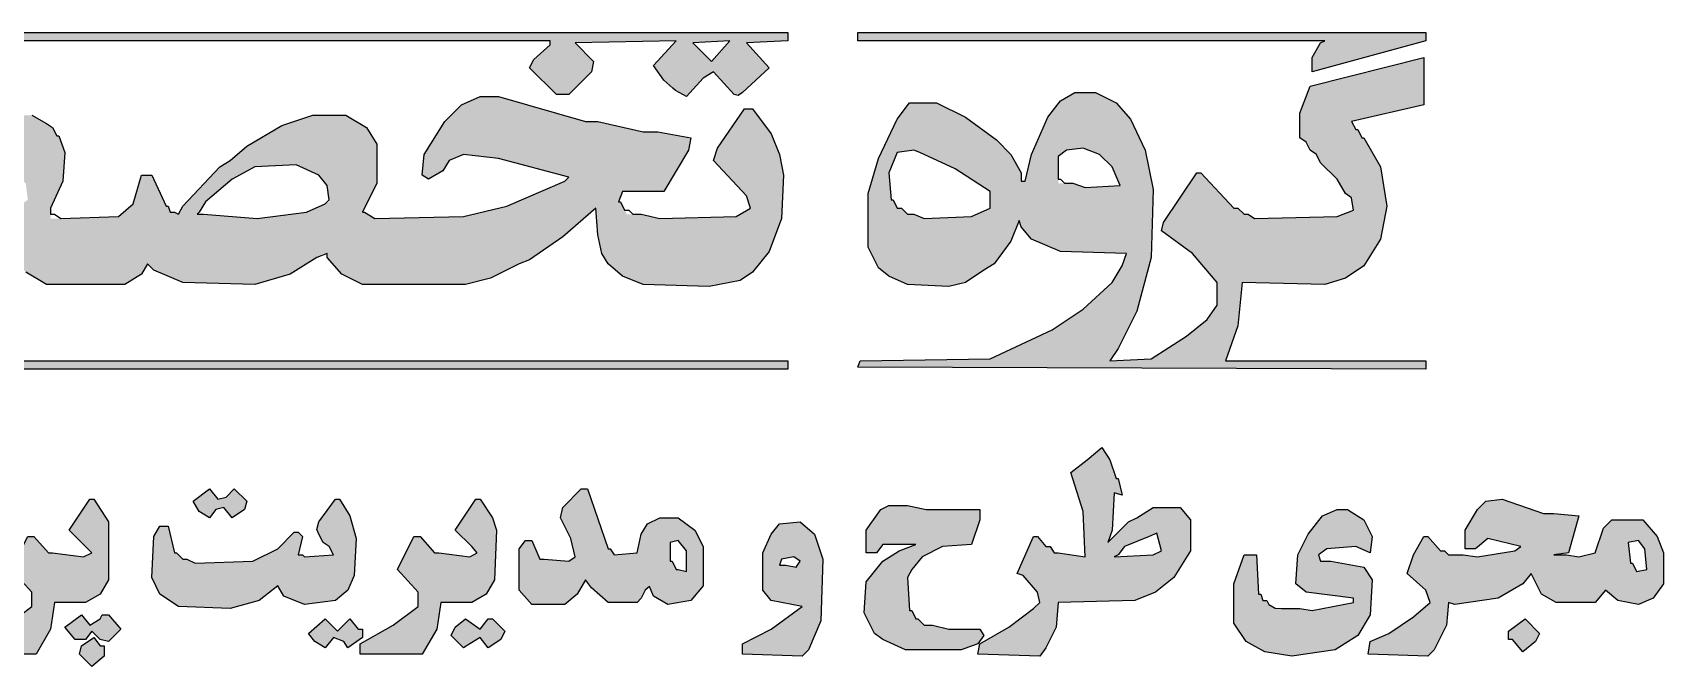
# Model space of a CAD drawing. Header units: inches. Extents: x 212980 to 238967, y -33384 to 2238.
# Drawn here: x 232409 to 232631.4, y -19341.2 to -19254.7 of the extents above; entities that cross this region are included whole.
import ezdxf

# ---------------------------------------------------------------- set-up
doc = ezdxf.new("R2010")
doc.units = ezdxf.units.IN
doc.header["$LTSCALE"] = 15
doc.header["$MEASUREMENT"] = 0
doc.layers.add('R2V', color=7, linetype='Continuous')

# ---------------------------------------------------------------- blocks, each defined once
blk = doc.blocks.new('logo NGL-3200')
at = {"linetype": 'Continuous'}
h = blk.add_hatch(color=253, dxfattribs=at)
h.dxf.hatch_style = 1
h.paths.add_polyline_path([(2.319767, -5.450581), (2.273256, -5.491279), (2.261628, -5.514535), (2.337209, -5.590116), (2.372093, -5.590116), (2.436046, -5.526163), (2.44186, -5.497093), (2.389535, -5.444767), (2.674418, -5.438953), (2.610465, -5.508721), (2.639535, -5.549419), (2.665096, -5.571734), (2.67214, -5.578488), (2.703488, -5.59593), (2.75, -5.543605), (2.77907, -5.526163), (2.837209, -5.590116), (2.848837, -5.593023), (2.860465, -5.584302), (2.936046, -5.514535), (2.872093, -5.444767), (2.988372, -5.438953), (2.988372, -5.415698), (-0.47093, -5.415698), (-0.47093, -5.438953), (2.319767, -5.438953)])
h.paths.add_polyline_path([(2.72093, -5.444767), (2.825581, -5.438953), (2.773256, -5.497093)], flags=16)
h = blk.add_hatch(color=253, dxfattribs=at)
h.dxf.hatch_style = 1
h.paths.add_polyline_path([(3.186046, -5.415698), (3.186046, -5.438953), (4.5, -5.438953), (4.488372, -5.444767), (4.465116, -5.485465), (4.465116, -5.526163), (4.784883, -5.438953), (4.784883, -5.415698)])
h = blk.add_hatch(color=253, dxfattribs=at)
h.dxf.hatch_style = 1
h.paths.add_polyline_path([(4.534883, -5.93314), (4.302325, -5.938953), (4.284883, -5.927326), (4.273256, -5.927326), (4.255814, -5.909884), (4.244186, -5.909884), (4.151163, -5.811047), (4.139535, -5.811047), (4.046511, -5.950581), (4.040697, -5.973837), (4.127907, -6.037791), (4.197674, -6.119186), (4.197674, -6.18314), (4.168604, -6.223837), (4.110465, -6.270349), (4.011628, -6.334302), (3.895349, -6.340116), (3.918604, -6.305233), (3.97093, -6.200581), (4.011628, -6.049419), (4.017442, -5.857558), (3.994186, -5.747093), (3.953488, -5.659884), (3.91279, -5.613372), (3.854651, -5.584302), (3.796511, -5.584302), (3.755814, -5.607558), (3.72093, -5.65407), (3.674418, -5.758721), (3.656977, -5.834302), (3.645349, -5.834302), (3.645349, -5.811047), (3.616279, -5.758721), (3.575581, -5.718023), (3.488372, -5.65407), (3.406977, -5.613372), (3.331395, -5.613372), (3.296511, -5.659884), (3.244186, -5.770349), (3.215116, -5.869186), (3.215116, -6.020349), (3.244186, -6.078488), (3.273256, -6.101744), (3.325581, -6.125), (3.44186, -6.130814), (3.488372, -6.119186), (3.540697, -6.084302), (3.569767, -6.06686), (3.616279, -6.002907), (3.639535, -5.944767), (3.645349, -5.962209), (3.674418, -5.997093), (3.755814, -6.031977), (3.94186, -6.037791), (3.930232, -6.072674), (3.901163, -6.119186), (3.819767, -6.194767), (3.732558, -6.252907), (3.558139, -6.334302), (3.19186, -6.340116), (3.186046, -6.357558), (4.784883, -6.363372), (4.784883, -6.340116), (4.22093, -6.340116), (4.255814, -6.241279), (4.267442, -6.119186), (4.5, -6.125), (4.558139, -6.107558), (4.610465, -6.072674), (4.656977, -5.997093), (4.674418, -5.90407), (4.656977, -5.793605), (4.610465, -5.712209), (4.604651, -5.712209), (4.593023, -5.688953), (4.587209, -5.688953), (4.575581, -5.665698), (4.77907, -5.619186), (4.77907, -5.485465), (4.459302, -5.56686), (4.430232, -5.642442), (4.430232, -5.712209), (4.447674, -5.723837), (4.459302, -5.747093), (4.476744, -5.758721), (4.488372, -5.781977), (4.534883, -5.828488), (4.558139, -5.869186), (4.575581, -5.880814), (4.581395, -5.915698)])
h.paths.add_polyline_path([(3.924418, -5.84593), (3.825581, -5.851744), (3.790697, -5.840116), (3.75, -5.840116), (3.75, -5.764535), (3.773256, -5.747093), (3.819767, -5.741279), (3.866279, -5.758721), (3.901163, -5.793605)], flags=16)
h.paths.add_polyline_path([(3.558139, -5.909884), (3.505814, -5.93314), (3.372093, -5.938953), (3.343023, -5.927326), (3.325581, -5.927326), (3.308139, -5.909884), (3.296511, -5.909884), (3.284883, -5.886628), (3.27907, -5.886628), (3.273256, -5.811047), (3.296511, -5.752907), (3.347043, -5.746591), (3.459302, -5.799419), (3.558139, -5.863372)], flags=16)
h = blk.add_hatch(color=253, dxfattribs=at)
h.dxf.hatch_style = 1
h.paths.add_polyline_path([(2.418604, -5.665698), (2.174418, -5.59593), (2.122093, -5.59593), (2.069767, -5.619186), (2.023256, -5.665698), (1.965116, -5.758721), (1.959302, -5.81686), (1.976744, -5.828488), (2.017442, -5.805233), (2.034883, -5.776163), (2.075581, -5.758721), (2.174418, -5.770349), (2.372093, -5.822674), (2.360465, -5.834302), (2.197674, -5.90407), (2.075581, -5.93314), (1.825581, -5.938953), (1.796511, -5.921512), (1.790697, -5.921512), (1.831395, -5.840116), (1.831395, -5.729651), (1.802325, -5.68314), (1.744186, -5.648256), (1.651163, -5.648256), (1.563953, -5.677326), (1.465116, -5.735465), (1.418604, -5.776163), (1.389535, -5.793605), (1.284883, -5.90407), (1.273256, -5.927326), (1.261628, -5.921512), (1.25, -5.921512), (1.244186, -5.90407), (1.238372, -5.90407), (1.197674, -5.81686), (1.168604, -5.81686), (1.145349, -5.898256), (1.104651, -5.93314), (0.91279, -5.939991), (0.91279, -5.909884), (0.947674, -5.834302), (0.953488, -5.752907), (0.936046, -5.706395), (0.930232, -5.706395), (0.918604, -5.68314), (0.901163, -5.671512), (0.860465, -5.648256), (0.767442, -5.648256), (0.69186, -5.671512), (0.598837, -5.723837), (0.534883, -5.776163), (0.511628, -5.787791), (0.406977, -5.898256), (0.389535, -5.927326), (0.377907, -5.921512), (0.366279, -5.921512), (0.354651, -5.898256), (0.348837, -5.898256), (0.331395, -5.84593), (0.308139, -5.811047), (0.290697, -5.811047), (0.255814, -5.90407), (0.215116, -5.93314), (-0.127907, -5.938953), (-0.186047, -5.950581), (-0.267442, -5.979651), (-0.33721, -6.020349), (-0.354651, -6.043605), (-0.377907, -6.055233), (-0.406977, -6.090116), (-0.447675, -6.15407), (-0.453489, -6.223837), (-0.436047, -6.252907), (-0.383721, -6.281977), (0.017442, -6.287791), (0.017442, -6.18314), (-0.284884, -6.18314), (-0.33721, -6.171512), (-0.354651, -6.171512), (-0.366279, -6.148256), (-0.325582, -6.130814), (0.238372, -6.125), (0.27907, -6.09593), (0.302019, -6.05768), (0.319767, -6.084302), (0.401163, -6.119186), (0.604651, -6.125), (0.686046, -6.101744), (0.767442, -6.061047), (0.784883, -6.043605), (0.808139, -6.037791), (0.808139, -6.049419), (0.843023, -6.090116), (0.901163, -6.125), (1.122093, -6.125), (1.168604, -6.09593), (1.186046, -6.06686), (1.203488, -6.084302), (1.284883, -6.119186), (1.488372, -6.125), (1.587209, -6.09593), (1.681685, -6.037791), (1.684323, -6.040806), (1.69186, -6.037791), (1.69186, -6.049419), (1.732558, -6.09593), (1.790697, -6.125), (2.081395, -6.125), (2.151163, -6.107558), (2.232558, -6.06686), (2.261628, -6.055233), (2.354651, -5.991279), (2.447674, -5.909884), (2.453488, -5.985465), (2.465116, -6.037791), (2.482558, -6.06686), (2.523256, -6.101744), (2.581395, -6.125), (2.767442, -6.130814), (2.854651, -6.113372), (2.889535, -6.090116), (2.936046, -6.031977), (2.97093, -5.938953), (2.976744, -5.81686), (2.965116, -5.758721), (2.94186, -5.700581), (2.889535, -5.630814), (2.866279, -5.630814), (2.790697, -5.741279), (2.77907, -5.776163), (2.872093, -5.875), (2.883721, -5.909884), (2.843023, -5.93314), (2.627907, -5.938953), (2.575581, -5.927326), (2.534884, -5.927326), (2.517442, -5.892442), (2.511628, -5.892442), (2.523256, -5.863372), (2.639535, -5.863372), (2.709302, -5.747093), (2.715116, -5.712209), (2.622093, -5.694767), (2.581395, -5.694767), (2.453488, -5.665698)])
h.paths.add_polyline_path([(1.69186, -5.84593), (1.698542, -5.892702), (1.633721, -5.921512), (1.494186, -5.938953), (1.343023, -5.927326), (1.325581, -5.927326), (1.331395, -5.921512), (1.348837, -5.892442), (1.424418, -5.828488), (1.488372, -5.793605), (1.604651, -5.787791), (1.668604, -5.81686)], flags=16)
h.paths.add_polyline_path([(0.848837, -5.886628), (0.808139, -5.915698), (0.651163, -5.938953), (0.494186, -5.927326), (0.482558, -5.927326), (0.488372, -5.909884), (0.575581, -5.828488), (0.645349, -5.793605), (0.755814, -5.787791), (0.790697, -5.799419), (0.843023, -5.840116)], flags=16)
h = blk.add_hatch(color=253, dxfattribs=at)
h.dxf.hatch_style = 1
h.paths.add_polyline_path([(-0.465117, -6.340116), (-0.465117, -6.34593), (-0.47093, -6.34593), (-0.47093, -6.363372), (2.988372, -6.363372), (2.988372, -6.340116)])
h = blk.add_hatch(color=253, dxfattribs=at)
h.dxf.hatch_style = 1
h.paths.add_polyline_path([(3.697674, -7.171512), (3.715116, -7.148256), (3.744186, -7.090116), (3.75, -7.020349), (3.965116, -7.014535), (4.023256, -6.991279), (4.075581, -6.950581), (4.122093, -6.875), (4.122093, -6.787791), (4.093023, -6.752907), (4.017442, -6.752907), (3.97093, -6.781977), (3.947674, -6.793605), (3.889535, -6.851744), (3.901163, -6.81686), (3.906977, -6.712209), (3.930232, -6.718023), (3.918604, -6.671512), (3.91279, -6.671512), (3.895349, -6.619186), (3.872093, -6.584302), (3.831395, -6.619186), (3.784883, -6.65407), (3.819767, -6.764535), (3.825581, -6.892442), (3.75, -6.880814), (3.738372, -6.880814), (3.726744, -6.863372), (3.715116, -6.863372), (3.69186, -6.834302), (3.680232, -6.834302), (3.633721, -6.938953), (3.651163, -6.944767), (3.69186, -6.991279), (3.697674, -7.020349), (3.680232, -7.037791), (3.610465, -7.090116), (3.52907, -7.136628), (3.523256, -7.165698)])
h.paths.add_polyline_path([(3.906977, -6.892442), (3.918604, -6.886628), (3.936046, -6.863372), (4.005814, -6.834302), (4.027654, -6.825607), (4.040697, -6.875), (4.017442, -6.886628)], flags=16)
h = blk.add_hatch(color=253, dxfattribs=at)
h.dxf.hatch_style = 1
h.paths.add_polyline_path([(1.313953, -6.735465), (1.331395, -6.764535), (1.360465, -6.781977), (1.391973, -6.739966), (1.360465, -6.700581)])
h = blk.add_hatch(color=253, dxfattribs=at)
h.dxf.hatch_style = 1
h.paths.add_polyline_path([(1.459302, -6.758721), (1.465116, -6.735465), (1.430232, -6.700581), (1.406977, -6.723837), (1.383721, -6.729651), (1.360465, -6.700581), (1.313953, -6.735465), (1.331395, -6.764535), (1.360465, -6.781977), (1.377907, -6.758721), (1.401163, -6.752907), (1.424418, -6.781977)])
h = blk.add_hatch(color=253, dxfattribs=at)
h.dxf.hatch_style = 1
h.paths.add_polyline_path([(2.418604, -6.956395), (2.436046, -6.979651), (2.482558, -7.020349), (2.563953, -7.020349), (2.575581, -7.008721), (2.587209, -6.985465), (2.598837, -6.975527), (2.610465, -7.002907), (2.651163, -7.026163), (2.715116, -7.014535), (2.75, -6.973837), (2.75, -6.863372), (2.726744, -6.81686), (2.680232, -6.781977), (2.627907, -6.781977), (2.593023, -6.799419), (2.575581, -6.828488), (2.563953, -6.880814), (2.5, -6.886628), (2.488372, -6.869186), (2.482558, -6.869186), (2.424418, -6.700581), (2.406977, -6.700581), (2.354651, -6.752907), (2.348837, -6.781977), (2.377907, -6.840116), (2.389535, -6.892442), (2.372093, -6.90407), (2.302325, -6.898256), (2.290697, -6.898256), (2.267442, -6.84593), (2.25, -6.84593), (2.232558, -6.869186), (2.232558, -6.985465), (2.267442, -7.026163), (2.360465, -7.026163), (2.395349, -6.997093)])
h.paths.add_polyline_path([(2.656977, -6.90407), (2.656977, -6.851744), (2.680232, -6.84593), (2.703488, -6.875), (2.703488, -6.93314), (2.680232, -6.927326), (2.674418, -6.927326), (2.66279, -6.90407)], flags=16)
h = blk.add_hatch(color=253, dxfattribs=at)
h.dxf.hatch_style = 1
h.paths.add_polyline_path([(0.918604, -6.880814), (0.906977, -6.880814), (0.866279, -6.834302), (0.848837, -6.834302), (0.802325, -6.927326), (0.860465, -6.991279), (0.860465, -7.031977), (0.790697, -7.084302), (0.697674, -7.136628), (0.697674, -7.165698), (0.872093, -7.165698), (0.91279, -7.09593), (0.924418, -7.020349), (1.011628, -7.020349), (1.052325, -6.997093), (1.075581, -6.956395), (1.075581, -6.793605), (1.034883, -6.729651), (1.023256, -6.729651), (0.965116, -6.81686), (1.011628, -6.863372), (1.028969, -6.880402), (1.005814, -6.892442)])
h = blk.add_hatch(color=253, dxfattribs=at)
h.dxf.hatch_style = 1
h.paths.add_polyline_path([(1.296511, -6.898256), (1.284883, -6.898256), (1.267442, -6.880814), (1.261628, -6.880814), (1.244186, -6.805233), (1.22093, -6.805233), (1.203488, -6.834302), (1.197674, -6.950581), (1.22093, -6.997093), (1.273256, -7.031977), (1.418604, -7.037791), (1.5, -7.014535), (1.552325, -6.973837), (1.569767, -7.002907), (1.627907, -7.026163), (1.715116, -7.014535), (1.75, -6.985465), (1.767442, -6.944767), (1.773256, -6.840116), (1.755814, -6.776163), (1.726744, -6.729651), (1.715116, -6.729651), (1.668604, -6.793605), (1.662791, -6.814642), (1.668604, -6.828488), (1.680232, -6.851744), (1.697674, -6.863372), (1.709302, -6.886628), (1.627907, -6.892442), (1.622093, -6.886628), (1.610465, -6.886628), (1.622093, -6.834302), (1.610465, -6.822674), (1.598837, -6.822674), (1.552325, -6.869186), (1.482558, -6.90407), (1.319767, -6.909884)])
h = blk.add_hatch(color=253, dxfattribs=at)
h.dxf.hatch_style = 1
h.paths.add_polyline_path([(2, -7.09593), (2.011628, -7.020349), (2.098837, -7.020349), (2.139535, -6.997093), (2.16279, -6.956395), (2.168604, -6.81686), (2.156977, -6.781977), (2.122093, -6.729651), (2.110465, -6.729651), (2.052325, -6.81686), (2.098837, -6.863372), (2.114383, -6.880702), (2.093023, -6.892442), (2.005814, -6.880814), (1.994186, -6.880814), (1.953488, -6.834302), (1.936046, -6.834302), (1.889535, -6.927326), (1.947674, -6.991279), (1.947674, -7.031977), (1.877907, -7.084302), (1.784883, -7.136628), (1.784883, -7.165698), (1.959302, -7.165698)])
h = blk.add_hatch(color=253, dxfattribs=at)
h.dxf.hatch_style = 1
h.paths.add_polyline_path([(3.348837, -7.06686), (3.337209, -7.043605), (3.331395, -7.043605), (3.325581, -6.950581), (3.337209, -6.927326), (3.366279, -6.892442), (3.424418, -6.863372), (3.505814, -6.857558), (3.52907, -6.787791), (3.52907, -6.758721), (3.377907, -6.758721), (3.325581, -6.747093), (3.273256, -6.747093), (3.25, -6.758721), (3.209302, -6.81686), (3.209302, -6.880814), (3.238372, -6.880814), (3.255814, -6.857558), (3.348837, -6.857558), (3.302325, -6.875), (3.255814, -6.90407), (3.209302, -6.962209), (3.203488, -7.049419), (3.232558, -7.107558), (3.255814, -7.125), (3.319767, -7.15407), (3.476744, -7.15407), (3.523256, -7.136628), (3.540697, -7.113372), (3.52907, -7.09593), (3.44186, -7.09593), (3.395349, -7.084302), (3.372093, -7.084302), (3.354651, -7.06686)])
h = blk.add_hatch(color=253, dxfattribs=at)
h.dxf.hatch_style = 1
h.paths.add_polyline_path([(4.680232, -7.107558), (4.627907, -7.130814), (4.622093, -7.165698), (4.790697, -7.171512), (4.808139, -7.15407), (4.843023, -7.084302), (4.848837, -7.020349), (4.866279, -7.026163), (4.988372, -7.008721), (5.058139, -6.968023), (5.081395, -6.938953), (5.110465, -6.997093), (5.151163, -7.020349), (5.261628, -7.020349), (5.290697, -6.985465), (5.325581, -7.014535), (5.383721, -7.026163), (5.424418, -7.008721), (5.453488, -6.968023), (5.453488, -6.880814), (5.436046, -6.834302), (5.395349, -6.787791), (5.308139, -6.787791), (5.284883, -6.811047), (5.261628, -6.880814), (5.215116, -6.892442), (5.180232, -6.886628), (5.145349, -6.886628), (5.186046, -6.880814), (5.215116, -6.776163), (5.145349, -6.770349), (5.116279, -6.770349), (5, -6.729651), (4.953488, -6.735465), (4.930232, -6.758721), (4.895349, -6.81686), (4.895349, -6.869186), (4.924418, -6.869186), (4.959302, -6.840116), (5.052325, -6.863372), (5.034883, -6.875), (4.930232, -6.892442), (4.889535, -6.886628), (4.835548, -6.886628), (4.790697, -6.834302), (4.77907, -6.834302), (4.75, -6.886628), (4.732558, -6.938953), (4.784883, -6.985465), (4.796511, -7.020349), (4.75, -7.061047)])
h.paths.add_polyline_path([(5.360465, -6.909884), (5.354651, -6.851744), (5.383721, -6.84593), (5.401163, -6.869186), (5.406977, -6.927326), (5.377907, -6.93314), (5.366279, -6.909884)], flags=16)
h = blk.add_hatch(color=253, dxfattribs=at)
h.dxf.hatch_style = 1
h.paths.add_polyline_path([(4.837209, -6.875), (4.825581, -6.875), (4.790697, -6.834302), (4.77907, -6.834302), (4.75, -6.886628), (4.732558, -6.938953), (4.784883, -6.985465), (4.796511, -7.020349), (4.75, -7.061047), (4.680232, -7.107558), (4.627907, -7.130814), (4.622093, -7.165698), (4.790697, -7.171512), (4.808139, -7.15407), (4.843023, -7.084302), (4.848837, -7.020349), (4.866279, -7.026163), (4.988372, -7.008721), (5.058139, -6.968023), (5.081395, -6.938953), (5.110465, -6.997093), (5.151163, -7.020349), (5.261628, -7.020349), (5.290697, -6.985465), (5.325581, -7.014535), (5.383721, -7.026163), (5.424418, -7.008721), (5.453488, -6.968023), (5.453488, -6.880814), (5.436046, -6.834302), (5.395349, -6.787791), (5.308139, -6.787791), (5.284883, -6.811047), (5.261628, -6.880814), (5.215116, -6.892442), (5.180232, -6.886628), (5.145349, -6.886628), (5.186046, -6.880814), (5.215116, -6.776163), (5.145349, -6.770349), (5.116279, -6.770349), (5, -6.729651), (4.953488, -6.735465), (4.930232, -6.758721), (4.895349, -6.81686), (4.895349, -6.869186), (4.924418, -6.869186), (4.959302, -6.840116), (5.052325, -6.863372), (5.034883, -6.875), (4.930232, -6.892442), (4.889535, -6.886628), (4.848837, -6.886628)])
h.paths.add_polyline_path([(5.354651, -6.851744), (5.383721, -6.84593), (5.401163, -6.869186), (5.406977, -6.927326), (5.377907, -6.93314), (5.366279, -6.909884), (5.360465, -6.909884)], flags=16)
h = blk.add_hatch(color=253, dxfattribs=at)
h.dxf.hatch_style = 1
h.paths.add_polyline_path([(2.94186, -7.09593), (2.860465, -7.136628), (2.860465, -7.165698), (3.02907, -7.171512), (3.046511, -7.15407), (3.081395, -7.072674), (3.087209, -6.898256), (3.063953, -6.828488), (3.023256, -6.793605), (2.965116, -6.799419), (2.94186, -6.828488), (2.918604, -6.880814), (2.918604, -6.985465), (2.94186, -7.014535), (3.02907, -7.031977)])
h.paths.add_polyline_path([(3.011628, -6.921512), (2.982558, -6.915698), (2.965116, -6.915698), (2.97093, -6.898256), (3.005814, -6.892442), (3.023256, -6.90407)], flags=16)
h = blk.add_hatch(color=253, dxfattribs=at)
h.dxf.hatch_style = 1
h.paths.add_polyline_path([(4.465116, -7.043605), (4.430232, -7.037791), (4.377907, -7.037791), (4.360465, -7.036861), (4.343023, -7.026163), (4.337209, -7.014535), (4.325581, -7.014535), (4.319767, -6.997093), (4.313953, -6.997093), (4.308139, -6.886628), (4.273256, -6.886628), (4.244186, -6.968023), (4.244186, -7.078488), (4.27907, -7.130814), (4.331395, -7.159884), (4.406977, -7.171512), (4.52907, -7.15407), (4.593023, -7.113372), (4.627907, -7.055233), (4.633721, -6.956395), (4.610465, -6.921512), (4.517442, -6.90407), (4.488372, -6.90407), (4.482558, -6.886628), (4.505814, -6.869186), (4.587209, -6.863372), (4.627907, -6.880814), (4.633721, -6.834302), (4.610465, -6.787791), (4.563953, -6.758721), (4.534883, -6.758721), (4.494186, -6.776163), (4.453488, -6.828488), (4.424418, -6.886628), (4.418604, -6.968023), (4.447674, -6.991279), (4.581395, -7.008721), (4.581395, -7.020349)])
h = blk.add_hatch(color=253, dxfattribs=at)
h.dxf.hatch_style = 1
h.paths.add_polyline_path([(0.953488, -7.090116), (0.982558, -7.125), (1.011628, -7.125), (1.033009, -7.096492), (1, -7.055233)])
h = blk.add_hatch(color=253, dxfattribs=at)
h.dxf.hatch_style = 1
h.paths.add_polyline_path([(1.075581, -7.055233), (1.058139, -7.055233), (1.052325, -7.06686), (1.023256, -7.084302), (1, -7.055233), (0.953488, -7.090116), (0.982558, -7.125), (1.011628, -7.125), (1.02907, -7.101744), (1.052325, -7.125), (1.075581, -7.130814), (1.110465, -7.09593)])
h = blk.add_hatch(color=253, dxfattribs=at)
h.dxf.hatch_style = 1
h.paths.add_polyline_path([(1.686046, -7.06686), (1.639535, -7.107558), (1.656977, -7.130814), (1.686046, -7.148256), (1.709302, -7.119186), (1.738372, -7.130814), (1.75, -7.148256), (1.790697, -7.119186), (1.790697, -7.09593), (1.77907, -7.09593), (1.755814, -7.06686), (1.72093, -7.101744)])
h = blk.add_hatch(color=253, dxfattribs=at)
h.dxf.hatch_style = 1
h.paths.add_polyline_path([(1.705149, -7.117525), (1.761479, -7.140057), (1.790697, -7.119186), (1.790697, -7.09593), (1.77907, -7.09593), (1.755814, -7.06686)])
h = blk.add_hatch(color=253, dxfattribs=at)
h.dxf.hatch_style = 1
h.paths.add_polyline_path([(2.093023, -7.136628), (2.122093, -7.119186), (2.145349, -7.148256), (2.180232, -7.125), (2.19186, -7.101744), (2.156977, -7.06686), (2.145349, -7.06686), (2.122093, -7.09593), (2.081395, -7.06686), (2.052325, -7.090116), (2.040697, -7.113372), (2.075581, -7.148256)])
h = blk.add_hatch(color=253, dxfattribs=at)
h.dxf.hatch_style = 1
h.paths.add_polyline_path([(2.180232, -7.125), (2.19186, -7.101744), (2.156977, -7.06686), (2.145349, -7.06686), (2.112791, -7.107558), (2.145349, -7.148256)])
h = blk.add_hatch(color=253, dxfattribs=at)
h.dxf.hatch_style = 1
h.paths.add_polyline_path([(5.02907, -7.125), (5.058139, -7.159884), (5.093023, -7.130814), (5.104651, -7.107558), (5.063953, -7.06686), (5.017442, -7.101744), (5.017442, -7.125)])
h = blk.add_hatch(color=253, dxfattribs=at)
h.dxf.hatch_style = 1
h.paths.add_polyline_path([(1, -7.142442), (0.994186, -7.165698), (1.02907, -7.200581), (1.063953, -7.171512), (1.063953, -7.142442), (1.052325, -7.142442), (1.034883, -7.119186)])
at = {"layer": 'R2V', "color": 253}
for points in [[(2.988372, -5.415698, 0), (2.988372, -5.438953, 0), (2.872093, -5.444767, 0), (2.936046, -5.514535, 0), (2.860465, -5.584302, 0), (2.848837, -5.593023, 0), (2.837209, -5.590116, 0), (2.77907, -5.526163, 0), (2.75, -5.543605, 0), (2.703488, -5.59593, 0), (2.67214, -5.578488, 0), (2.665096, -5.571734, 0), (2.639535, -5.549419, 0), (2.610465, -5.508721, 0), (2.674418, -5.438953, 0), (2.389535, -5.444767, 0), (2.44186, -5.497093, 0), (2.436046, -5.526163, 0), (2.372093, -5.590116, 0), (2.337209, -5.590116, 0), (2.261628, -5.514535, 0), (2.273256, -5.491279, 0), (2.319767, -5.450581, 0), (2.319767, -5.438953, 0), (-0.47093, -5.438953, 0)], [(-0.47093, -5.415698, 0), (2.988372, -5.415698, 0)], [(4.784883, -5.415698, 0), (4.784883, -5.438953, 0), (4.465116, -5.526163, 0), (4.465116, -5.485465, 0), (4.488372, -5.444767, 0), (4.5, -5.438953, 0), (3.186046, -5.438953, 0), (3.186046, -5.415698, 0), (4.784883, -5.415698, 0)], [(2.825581, -5.438953, 0), (2.72093, -5.444767, 0), (2.773256, -5.497093, 0), (2.825581, -5.438953, 0)], [(4.77907, -5.485465, 0), (4.77907, -5.619186, 0), (4.575581, -5.665698, 0), (4.587209, -5.688953, 0), (4.593023, -5.688953, 0), (4.604651, -5.712209, 0), (4.610465, -5.712209, 0), (4.656977, -5.793605, 0), (4.674418, -5.90407, 0), (4.656977, -5.997093, 0), (4.610465, -6.072674, 0), (4.558139, -6.107558, 0), (4.5, -6.125, 0), (4.267442, -6.119186, 0), (4.255814, -6.241279, 0), (4.22093, -6.340116, 0), (4.784883, -6.340116, 0), (4.784883, -6.363372, 0), (3.186046, -6.357558, 0), (3.19186, -6.340116, 0), (3.558139, -6.334302, 0), (3.732558, -6.252907, 0), (3.819767, -6.194767, 0), (3.901163, -6.119186, 0), (3.930232, -6.072674, 0), (3.94186, -6.037791, 0), (3.755814, -6.031977, 0), (3.674418, -5.997093, 0), (3.645349, -5.962209, 0), (3.639535, -5.944767, 0), (3.616279, -6.002907, 0), (3.569767, -6.06686, 0), (3.540697, -6.084302, 0), (3.488372, -6.119186, 0), (3.44186, -6.130814, 0), (3.325581, -6.125, 0), (3.273256, -6.101744, 0), (3.244186, -6.078488, 0), (3.215116, -6.020349, 0), (3.215116, -5.869186, 0), (3.244186, -5.770349, 0), (3.296511, -5.659884, 0), (3.331395, -5.613372, 0), (3.406977, -5.613372, 0), (3.488372, -5.65407, 0), (3.575581, -5.718023, 0), (3.616279, -5.758721, 0), (3.645349, -5.811047, 0), (3.645349, -5.834302, 0), (3.656977, -5.834302, 0), (3.674418, -5.758721, 0), (3.72093, -5.65407, 0), (3.755814, -5.607558, 0), (3.796511, -5.584302, 0), (3.854651, -5.584302, 0), (3.91279, -5.613372, 0), (3.953488, -5.659884, 0), (3.994186, -5.747093, 0), (4.017442, -5.857558, 0), (4.011628, -6.049419, 0), (3.97093, -6.200581, 0), (3.918604, -6.305233, 0), (3.895349, -6.340116, 0), (4.011628, -6.334302, 0), (4.110465, -6.270349, 0), (4.168604, -6.223837, 0), (4.197674, -6.18314, 0), (4.197674, -6.119186, 0), (4.127907, -6.037791, 0), (4.040697, -5.973837, 0), (4.046511, -5.950581, 0), (4.139535, -5.811047, 0), (4.151163, -5.811047, 0), (4.244186, -5.909884, 0), (4.255814, -5.909884, 0), (4.273256, -5.927326, 0), (4.284883, -5.927326, 0), (4.302325, -5.938953, 0), (4.534883, -5.93314, 0), (4.581395, -5.915698, 0), (4.575581, -5.880814, 0), (4.558139, -5.869186, 0), (4.534883, -5.828488, 0), (4.488372, -5.781977, 0), (4.476744, -5.758721, 0), (4.459302, -5.747093, 0), (4.447674, -5.723837, 0), (4.430232, -5.712209, 0), (4.430232, -5.642442, 0), (4.459302, -5.56686, 0), (4.77907, -5.485465, 0)], [(2.174418, -5.59593, 0), (2.418604, -5.665698, 0), (2.453488, -5.665698, 0), (2.581395, -5.694767, 0), (2.622093, -5.694767, 0), (2.715116, -5.712209, 0), (2.709302, -5.747093, 0), (2.639535, -5.863372, 0), (2.523256, -5.863372, 0), (2.511628, -5.892442, 0), (2.517442, -5.892442, 0), (2.52907, -5.915698, 0), (2.540697, -5.915698, 0), (2.552325, -5.927326, 0), (2.575581, -5.927326, 0), (2.627907, -5.938953, 0), (2.843023, -5.93314, 0), (2.883721, -5.909884, 0), (2.872093, -5.875, 0), (2.77907, -5.776163, 0), (2.790697, -5.741279, 0), (2.866279, -5.630814, 0), (2.889535, -5.630814, 0), (2.94186, -5.700581, 0), (2.965116, -5.758721, 0), (2.976744, -5.81686, 0), (2.97093, -5.938953, 0), (2.936046, -6.031977, 0), (2.889535, -6.090116, 0), (2.854651, -6.113372, 0), (2.767442, -6.130814, 0), (2.581395, -6.125, 0), (2.523256, -6.101744, 0), (2.482558, -6.06686, 0), (2.465116, -6.037791, 0), (2.453488, -5.985465, 0), (2.447674, -5.909884, 0), (2.354651, -5.991279, 0), (2.261628, -6.055233, 0), (2.232558, -6.06686, 0), (2.151163, -6.107558, 0), (2.081395, -6.125, 0), (1.790697, -6.125, 0), (1.732558, -6.09593, 0), (1.69186, -6.049419, 0), (1.69186, -6.037791, 0), (1.66279, -6.049419, 0), (1.587209, -6.09593, 0), (1.488372, -6.125, 0), (1.284883, -6.119186, 0), (1.203488, -6.084302, 0), (1.186046, -6.06686, 0), (1.168604, -6.09593, 0), (1.122093, -6.125, 0), (0.901163, -6.125, 0), (0.843023, -6.090116, 0)], [(0.860465, -5.648256, 0), (0.901163, -5.671512, 0), (0.918604, -5.68314, 0), (0.930232, -5.706395, 0), (0.936046, -5.706395, 0), (0.953488, -5.752907, 0), (0.947674, -5.834302, 0), (0.91279, -5.909884, 0), (0.91279, -5.927326, 0), (0.924418, -5.927326, 0), (0.94186, -5.938953, 0), (1.104651, -5.93314, 0), (1.145349, -5.898256, 0), (1.168604, -5.81686, 0), (1.197674, -5.81686, 0), (1.238372, -5.90407, 0), (1.244186, -5.90407, 0), (1.25, -5.921512, 0), (1.261628, -5.921512, 0), (1.273256, -5.927326, 0), (1.284883, -5.90407, 0), (1.389535, -5.793605, 0), (1.418604, -5.776163, 0), (1.465116, -5.735465, 0), (1.563953, -5.677326, 0), (1.651163, -5.648256, 0), (1.744186, -5.648256, 0), (1.802325, -5.68314, 0), (1.831395, -5.729651, 0), (1.831395, -5.840116, 0), (1.790697, -5.921512, 0), (1.796511, -5.921512, 0), (1.825581, -5.938953, 0), (2.075581, -5.93314, 0), (2.197674, -5.90407, 0), (2.360465, -5.834302, 0), (2.372093, -5.822674, 0), (2.174418, -5.770349, 0), (2.075581, -5.758721, 0), (2.034883, -5.776163, 0), (2.017442, -5.805233, 0), (1.976744, -5.828488, 0), (1.959302, -5.81686, 0), (1.965116, -5.758721, 0), (2.023256, -5.665698, 0), (2.069767, -5.619186, 0), (2.122093, -5.59593, 0), (2.174418, -5.59593, 0)], [(3.343023, -5.747093, 0), (3.296511, -5.752907, 0), (3.273256, -5.811047, 0), (3.27907, -5.886628, 0), (3.284883, -5.886628, 0), (3.296511, -5.909884, 0), (3.308139, -5.909884, 0), (3.325581, -5.927326, 0), (3.343023, -5.927326, 0), (3.372093, -5.938953, 0), (3.505814, -5.93314, 0), (3.558139, -5.909884, 0), (3.558139, -5.863372, 0), (3.459302, -5.799419, 0), (3.360465, -5.752907, 0), (3.343023, -5.747093, 0)], [(3.819767, -5.741279, 0), (3.773256, -5.747093, 0), (3.75, -5.764535, 0), (3.75, -5.828488, 0), (3.755814, -5.828488, 0), (3.767442, -5.840116, 0), (3.790697, -5.840116, 0), (3.825581, -5.851744, 0), (3.924418, -5.84593, 0), (3.901163, -5.793605, 0), (3.866279, -5.758721, 0), (3.819767, -5.741279, 0)], [(1.604651, -5.787791, 0), (1.488372, -5.793605, 0), (1.424418, -5.828488, 0), (1.348837, -5.892442, 0), (1.331395, -5.921512, 0), (1.325581, -5.927326, 0), (1.343023, -5.927326, 0), (1.494186, -5.938953, 0), (1.633721, -5.921512, 0), (1.686046, -5.898256, 0), (1.697674, -5.886628, 0), (1.69186, -5.84593, 0), (1.668604, -5.81686, 0), (1.604651, -5.787791, 0)], [(2.988372, -6.340116, 0), (2.988372, -6.363372, 0), (-0.47093, -6.363372, 0), (-0.47093, -6.34593, 0), (-0.465117, -6.34593, 0), (-0.465117, -6.340116, 0), (2.988372, -6.340116, 0)], [(3.872093, -6.584302, 0), (3.895349, -6.619186, 0), (3.91279, -6.671512, 0), (3.918604, -6.671512, 0), (3.930232, -6.718023, 0), (3.906977, -6.712209, 0), (3.901163, -6.81686, 0), (3.889535, -6.851744, 0), (3.947674, -6.793605, 0), (3.97093, -6.781977, 0), (4.017442, -6.752907, 0), (4.093023, -6.752907, 0), (4.122093, -6.787791, 0), (4.122093, -6.875, 0), (4.075581, -6.950581, 0), (4.023256, -6.991279, 0), (3.965116, -7.014535, 0), (3.75, -7.020349, 0), (3.744186, -7.090116, 0), (3.715116, -7.148256, 0), (3.697674, -7.171512, 0), (3.523256, -7.165698, 0), (3.52907, -7.136628, 0), (3.610465, -7.090116, 0), (3.680232, -7.037791, 0), (3.697674, -7.020349, 0), (3.69186, -6.991279, 0), (3.651163, -6.944767, 0), (3.633721, -6.938953, 0), (3.680232, -6.834302, 0), (3.69186, -6.834302, 0), (3.715116, -6.863372, 0), (3.726744, -6.863372, 0), (3.738372, -6.880814, 0), (3.75, -6.880814, 0), (3.825581, -6.892442, 0), (3.819767, -6.764535, 0), (3.784883, -6.65407, 0), (3.831395, -6.619186, 0), (3.872093, -6.584302, 0)], [(1.430232, -6.700581, 0), (1.465116, -6.735465, 0), (1.459302, -6.758721, 0), (1.424418, -6.781977, 0), (1.401163, -6.752907, 0), (1.377907, -6.758721, 0), (1.360465, -6.781977, 0), (1.331395, -6.764535, 0), (1.313953, -6.735465, 0), (1.360465, -6.700581, 0), (1.383721, -6.729651, 0), (1.406977, -6.723837, 0), (1.430232, -6.700581, 0)], [(2.424418, -6.700581, 0), (2.482558, -6.869186, 0), (2.488372, -6.869186, 0), (2.5, -6.886628, 0), (2.563953, -6.880814, 0), (2.575581, -6.828488, 0), (2.593023, -6.799419, 0), (2.627907, -6.781977, 0), (2.680232, -6.781977, 0), (2.726744, -6.81686, 0), (2.75, -6.863372, 0), (2.75, -6.973837, 0), (2.715116, -7.014535, 0), (2.651163, -7.026163, 0), (2.610465, -7.002907, 0), (2.598837, -6.975527, 0), (2.587209, -6.985465, 0), (2.575581, -7.008721, 0), (2.563953, -7.020349, 0), (2.482558, -7.020349, 0), (2.436046, -6.979651, 0), (2.418604, -6.956395, 0), (2.395349, -6.997093, 0), (2.360465, -7.026163, 0), (2.267442, -7.026163, 0), (2.232558, -6.985465, 0), (2.232558, -6.869186, 0), (2.25, -6.84593, 0), (2.267442, -6.84593, 0), (2.290697, -6.898256, 0), (2.302325, -6.898256, 0), (2.372093, -6.90407, 0), (2.389535, -6.892442, 0), (2.377907, -6.840116, 0), (2.348837, -6.781977, 0), (2.354651, -6.752907, 0), (2.406977, -6.700581, 0), (2.424418, -6.700581, 0)], [(1.034883, -6.729651, 0), (1.075581, -6.793605, 0), (1.075581, -6.956395, 0), (1.052325, -6.997093, 0), (1.011628, -7.020349, 0), (0.924418, -7.020349, 0), (0.91279, -7.09593, 0), (0.872093, -7.165698, 0), (0.697674, -7.165698, 0), (0.697674, -7.136628, 0), (0.790697, -7.084302, 0), (0.860465, -7.031977, 0), (0.860465, -6.991279, 0), (0.802325, -6.927326, 0), (0.848837, -6.834302, 0), (0.866279, -6.834302, 0), (0.906977, -6.880814, 0), (0.918604, -6.880814, 0), (1.005814, -6.892442, 0), (1.028969, -6.880402, 0), (1.011628, -6.863372, 0), (0.965116, -6.81686, 0), (1.023256, -6.729651, 0), (1.034883, -6.729651, 0)], [(1.726744, -6.729651, 0), (1.755814, -6.776163, 0), (1.773256, -6.840116, 0), (1.767442, -6.944767, 0), (1.75, -6.985465, 0), (1.715116, -7.014535, 0), (1.627907, -7.026163, 0), (1.569767, -7.002907, 0), (1.552325, -6.973837, 0), (1.5, -7.014535, 0), (1.418604, -7.037791, 0), (1.273256, -7.031977, 0), (1.22093, -6.997093, 0), (1.197674, -6.950581, 0), (1.203488, -6.834302, 0), (1.22093, -6.805233, 0), (1.244186, -6.805233, 0), (1.261628, -6.880814, 0), (1.267442, -6.880814, 0), (1.284883, -6.898256, 0), (1.296511, -6.898256, 0), (1.319767, -6.909884, 0), (1.482558, -6.90407, 0), (1.552325, -6.869186, 0), (1.598837, -6.822674, 0), (1.610465, -6.822674, 0), (1.622093, -6.834302, 0), (1.610465, -6.886628, 0), (1.622093, -6.886628, 0), (1.627907, -6.892442, 0), (1.709302, -6.886628, 0), (1.697674, -6.863372, 0), (1.680232, -6.851744, 0), (1.668604, -6.828488, 0), (1.662791, -6.814642, 0), (1.668604, -6.793605, 0), (1.715116, -6.729651, 0), (1.726744, -6.729651, 0)], [(2.122093, -6.729651, 0), (2.156977, -6.781977, 0), (2.168604, -6.81686, 0), (2.16279, -6.956395, 0), (2.139535, -6.997093, 0), (2.098837, -7.020349, 0), (2.011628, -7.020349, 0), (2, -7.09593, 0), (1.959302, -7.165698, 0), (1.784883, -7.165698, 0), (1.784883, -7.136628, 0), (1.877907, -7.084302, 0), (1.947674, -7.031977, 0), (1.947674, -6.991279, 0), (1.889535, -6.927326, 0), (1.936046, -6.834302, 0), (1.953488, -6.834302, 0), (1.994186, -6.880814, 0), (2.005814, -6.880814, 0), (2.093023, -6.892442, 0), (2.114383, -6.880702, 0), (2.098837, -6.863372, 0), (2.052325, -6.81686, 0), (2.110465, -6.729651, 0), (2.122093, -6.729651, 0)], [(3.325581, -6.747093, 0), (3.377907, -6.758721, 0), (3.52907, -6.758721, 0), (3.52907, -6.787791, 0), (3.505814, -6.857558, 0), (3.424418, -6.863372, 0), (3.366279, -6.892442, 0), (3.337209, -6.927326, 0), (3.325581, -6.950581, 0), (3.331395, -7.043605, 0), (3.337209, -7.043605, 0), (3.348837, -7.06686, 0), (3.354651, -7.06686, 0), (3.372093, -7.084302, 0), (3.395349, -7.084302, 0), (3.44186, -7.09593, 0), (3.52907, -7.09593, 0), (3.540697, -7.113372, 0), (3.523256, -7.136628, 0), (3.476744, -7.15407, 0), (3.319767, -7.15407, 0), (3.255814, -7.125, 0), (3.232558, -7.107558, 0), (3.203488, -7.049419, 0), (3.209302, -6.962209, 0), (3.255814, -6.90407, 0), (3.302325, -6.875, 0), (3.348837, -6.857558, 0), (3.255814, -6.857558, 0), (3.238372, -6.880814, 0), (3.209302, -6.880814, 0), (3.209302, -6.81686, 0), (3.25, -6.758721, 0), (3.273256, -6.747093, 0), (3.325581, -6.747093, 0)], [(5, -6.729651, 0), (5.116279, -6.770349, 0), (5.145349, -6.770349, 0), (5.215116, -6.776163, 0), (5.186046, -6.880814, 0), (5.145349, -6.886628, 0), (5.180232, -6.886628, 0), (5.215116, -6.892442, 0), (5.261628, -6.880814, 0), (5.284883, -6.811047, 0), (5.308139, -6.787791, 0), (5.395349, -6.787791, 0), (5.436046, -6.834302, 0), (5.453488, -6.880814, 0), (5.453488, -6.968023, 0), (5.424418, -7.008721, 0), (5.383721, -7.026163, 0), (5.325581, -7.014535, 0), (5.290697, -6.985465, 0), (5.261628, -7.020349, 0), (5.151163, -7.020349, 0), (5.110465, -6.997093, 0), (5.081395, -6.938953, 0), (5.058139, -6.968023, 0), (4.988372, -7.008721, 0), (4.866279, -7.026163, 0), (4.848837, -7.020349, 0), (4.843023, -7.084302, 0), (4.808139, -7.15407, 0), (4.790697, -7.171512, 0), (4.622093, -7.165698, 0), (4.627907, -7.130814, 0), (4.680232, -7.107558, 0), (4.75, -7.061047, 0), (4.796511, -7.020349, 0), (4.784883, -6.985465, 0), (4.732558, -6.938953, 0), (4.75, -6.886628, 0), (4.77907, -6.834302, 0), (4.790697, -6.834302, 0), (4.825581, -6.875, 0), (4.837209, -6.875, 0), (4.848837, -6.886628, 0), (4.889535, -6.886628, 0), (4.930232, -6.892442, 0), (5.034883, -6.875, 0), (5.052325, -6.863372, 0), (4.959302, -6.840116, 0), (4.924418, -6.869186, 0), (4.895349, -6.869186, 0), (4.895349, -6.81686, 0), (4.930232, -6.758721, 0), (4.953488, -6.735465, 0), (5, -6.729651, 0)], [(3.023256, -6.793605, 0), (3.063953, -6.828488, 0), (3.087209, -6.898256, 0), (3.081395, -7.072674, 0), (3.046511, -7.15407, 0), (3.02907, -7.171512, 0), (2.860465, -7.165698, 0), (2.860465, -7.136628, 0), (2.94186, -7.09593, 0), (3.02907, -7.031977, 0), (2.94186, -7.014535, 0), (2.918604, -6.985465, 0), (2.918604, -6.880814, 0), (2.94186, -6.828488, 0), (2.965116, -6.799419, 0), (3.023256, -6.793605, 0)], [(4.563953, -6.758721, 0), (4.610465, -6.787791, 0), (4.633721, -6.834302, 0), (4.627907, -6.880814, 0), (4.587209, -6.863372, 0), (4.505814, -6.869186, 0), (4.482558, -6.886628, 0), (4.488372, -6.90407, 0), (4.517442, -6.90407, 0), (4.610465, -6.921512, 0), (4.633721, -6.956395, 0), (4.627907, -7.055233, 0), (4.593023, -7.113372, 0), (4.52907, -7.15407, 0), (4.406977, -7.171512, 0), (4.331395, -7.159884, 0), (4.27907, -7.130814, 0), (4.244186, -7.078488, 0), (4.244186, -6.968023, 0), (4.273256, -6.886628, 0), (4.308139, -6.886628, 0), (4.313953, -6.997093, 0), (4.319767, -6.997093, 0), (4.325581, -7.014535, 0), (4.337209, -7.014535, 0), (4.343023, -7.026163, 0), (4.360465, -7.036861, 0), (4.377907, -7.037791, 0), (4.430232, -7.037791, 0), (4.465116, -7.043605, 0), (4.581395, -7.020349, 0), (4.581395, -7.008721, 0), (4.447674, -6.991279, 0), (4.418604, -6.968023, 0), (4.424418, -6.886628, 0), (4.453488, -6.828488, 0), (4.494186, -6.776163, 0), (4.534883, -6.758721, 0), (4.563953, -6.758721, 0)], [(4.005814, -6.834302, 0), (3.936046, -6.863372, 0), (3.918604, -6.886628, 0), (3.906977, -6.892442, 0), (4.017442, -6.886628, 0), (4.040697, -6.875, 0), (4.027654, -6.825607, 0), (4.005814, -6.834302, 0)], [(2.680232, -6.84593, 0), (2.656977, -6.851744, 0), (2.656977, -6.90407, 0), (2.66279, -6.90407, 0), (2.674418, -6.927326, 0), (2.680232, -6.927326, 0), (2.703488, -6.93314, 0), (2.703488, -6.875, 0), (2.680232, -6.84593, 0)], [(5.383721, -6.84593, 0), (5.354651, -6.851744, 0), (5.360465, -6.909884, 0), (5.366279, -6.909884, 0), (5.377907, -6.93314, 0), (5.406977, -6.927326, 0), (5.401163, -6.869186, 0), (5.383721, -6.84593, 0)], [(3.005814, -6.892442, 0), (2.97093, -6.898256, 0), (2.965116, -6.915698, 0), (2.982558, -6.915698, 0), (3.011628, -6.921512, 0), (3.023256, -6.90407, 0), (3.005814, -6.892442, 0)], [(1.075581, -7.055233, 0), (1.110465, -7.09593, 0), (1.075581, -7.130814, 0), (1.052325, -7.125, 0), (1.02907, -7.101744, 0), (1.011628, -7.125, 0), (0.982558, -7.125, 0), (0.953488, -7.090116, 0), (1, -7.055233, 0), (1.023256, -7.084302, 0), (1.052325, -7.06686, 0), (1.058139, -7.055233, 0), (1.075581, -7.055233, 0)], [(1.755814, -7.06686, 0), (1.77907, -7.09593, 0), (1.790697, -7.09593, 0), (1.790697, -7.119186, 0), (1.75, -7.148256, 0), (1.738372, -7.130814, 0), (1.709302, -7.119186, 0), (1.686046, -7.148256, 0), (1.656977, -7.130814, 0), (1.639535, -7.107558, 0), (1.686046, -7.06686, 0), (1.72093, -7.101744, 0), (1.755814, -7.06686, 0)], [(2.156977, -7.06686, 0), (2.19186, -7.101744, 0), (2.180232, -7.125, 0), (2.145349, -7.148256, 0), (2.122093, -7.119186, 0), (2.093023, -7.136628, 0), (2.075581, -7.148256, 0), (2.040697, -7.113372, 0), (2.052325, -7.090116, 0), (2.081395, -7.06686, 0), (2.122093, -7.09593, 0), (2.145349, -7.06686, 0), (2.156977, -7.06686, 0)], [(5.063953, -7.06686, 0), (5.104651, -7.107558, 0), (5.093023, -7.130814, 0), (5.058139, -7.159884, 0), (5.02907, -7.125, 0), (5.017442, -7.125, 0), (5.017442, -7.101744, 0), (5.063953, -7.06686, 0)], [(1.034883, -7.119186, 0), (1.052325, -7.142442, 0), (1.063953, -7.142442, 0), (1.063953, -7.171512, 0), (1.02907, -7.200581, 0), (0.994186, -7.165698, 0), (1, -7.142442, 0), (1.034883, -7.119186, 0)]]:
    blk.add_polyline3d(points, dxfattribs=at)
blk = doc.blocks.new('KADR')
at = {"linetype": 'Continuous', "xscale": 93.1855787008933, "yscale": 93.1855787008933, "zscale": 93.1855787008933}
blk.add_blockref('logo NGL-3200', (238305.07, -4304.66), dxfattribs=at)

msp = doc.modelspace()

# ---------------------------------------------------------------- block references
at = {"color": 11, "xscale": 0.5198400000000001, "yscale": 0.5198400000000001, "zscale": 0.5198400000000001}
msp.add_blockref('KADR', (108486.73, -16754.63), dxfattribs=at)

doc.saveas('drawing.dxf')
